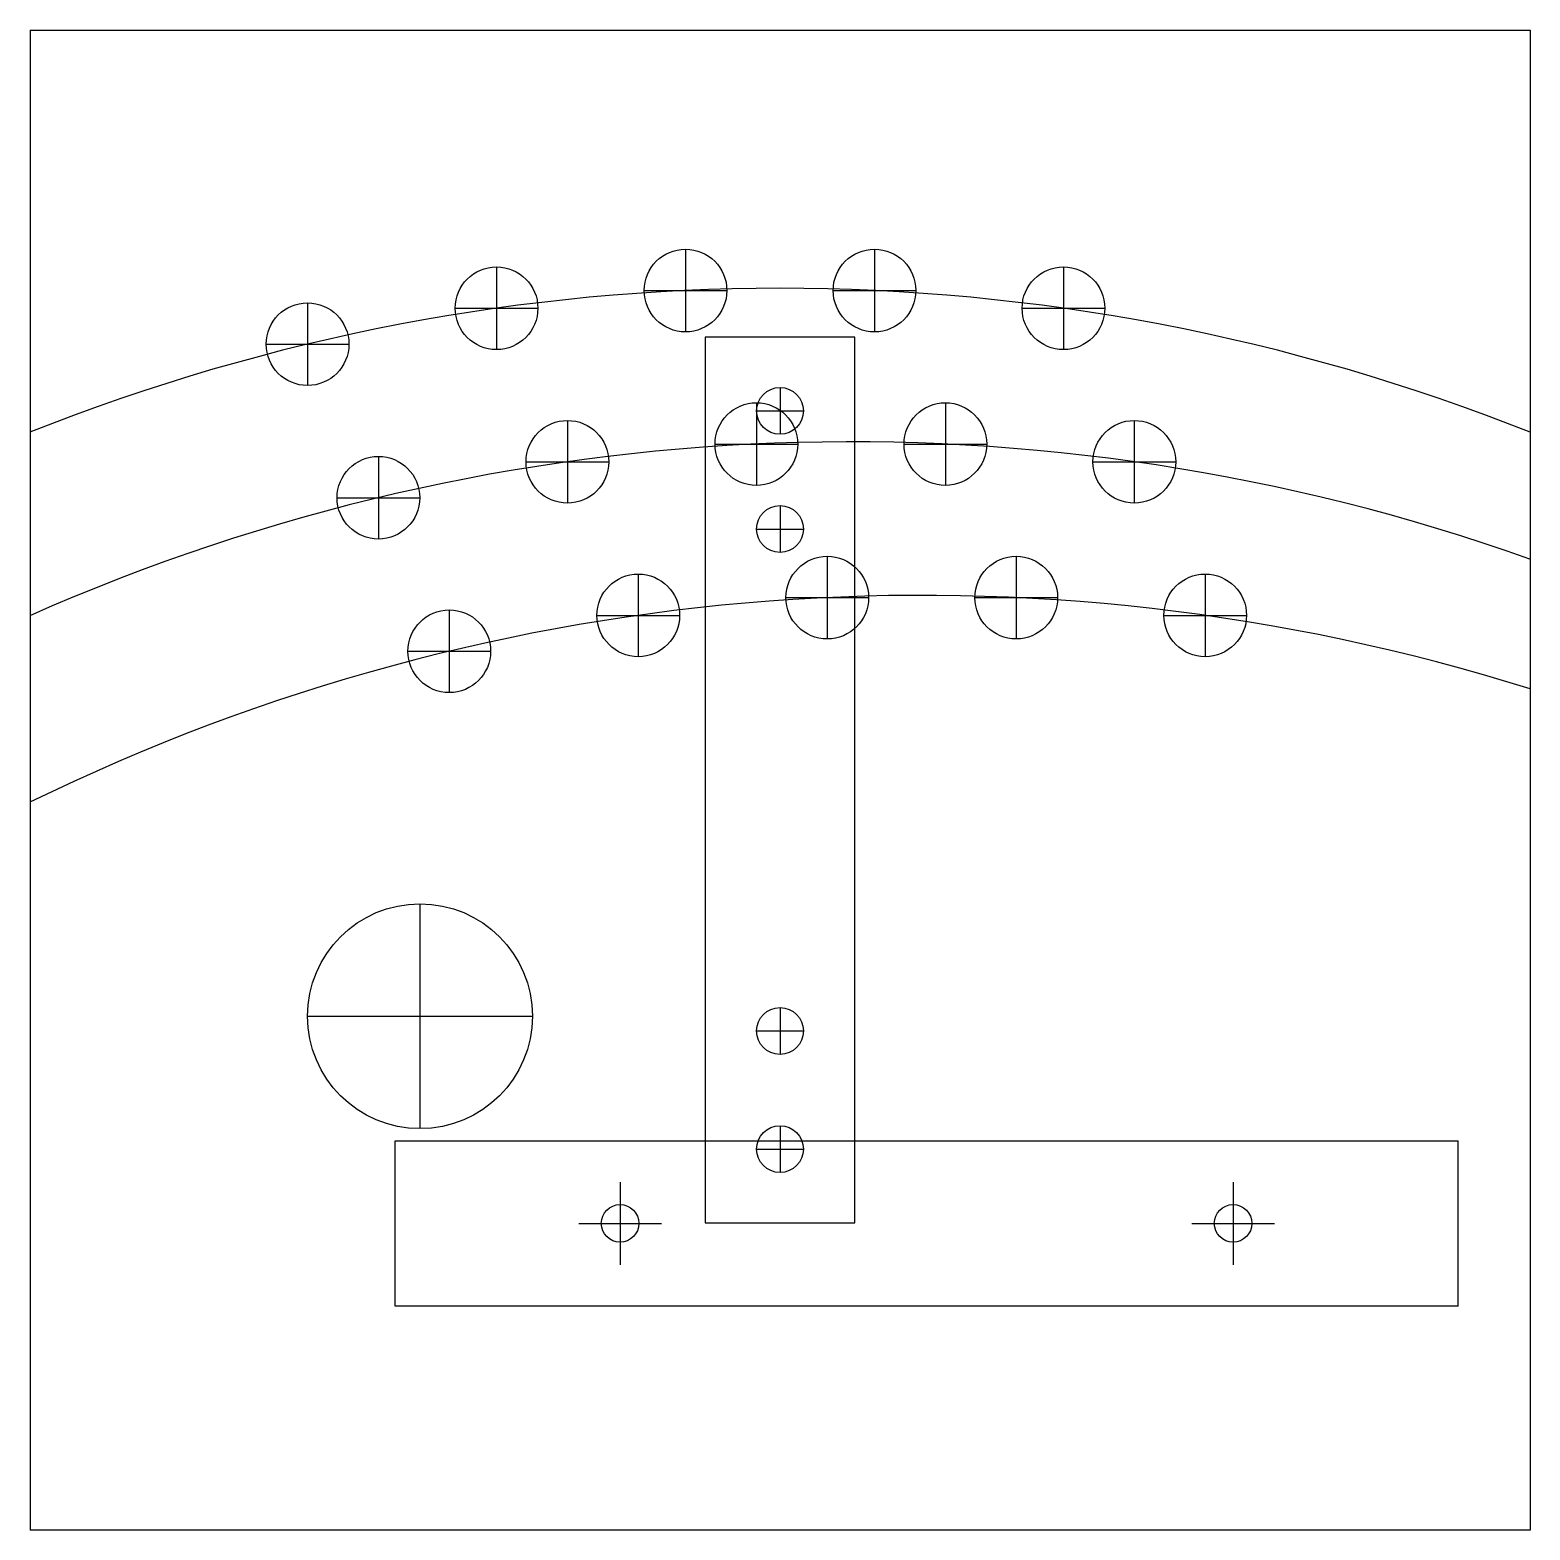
# Model space of a CAD drawing. Header units: millimetres. Extents: x -64 to 64, y -64 to 64.
import ezdxf

# ---------------------------------------------------------------- set-up
doc = ezdxf.new("R2010")
doc.units = ezdxf.units.MM
doc.layers.get('0').update_dxf_attribs({"lineweight": 25, "true_color": 0x000000})
for name, color, linetype, lineweight, true_color in [('buttons', 7, 'Continuous', 25, 0x000000), ('hand rest', 7, 'Continuous', 25, 0x000000), ('load cell', 134, 'Continuous', 25, 0x008080)]:
    doc.layers.add(name, color=color, linetype=linetype, lineweight=lineweight, true_color=true_color)

msp = doc.modelspace()

# ---------------------------------------------------------------- linework, layer by layer
for p, q in [((-63.5, 63.5), (63.5, 63.5)), ((-63.5, 63.5), (-63.5, -63.5)), ((63.5, 63.5), (63.5, -63.5)), ((-30.48, -10.48), (-30.48, -29.52)), ((-40, -20), (-20.95, -20)), ((63.5, -63.5), (-63.5, -63.5))]:
    msp.add_line(p, q)
msp.add_circle((-30.48, -20), 9.52)
at = {"layer": 'buttons'}
for p, q in [((-8, 44.94), (-8, 37.94)), ((8, 44.94), (8, 37.94)), ((-24, 43.44), (-24, 36.44)), ((24, 43.44), (24, 36.44)), ((-11.5, 41.44), (-4.5, 41.44)), ((4.5, 41.44), (11.5, 41.44)), ((-40, 40.4), (-40, 33.4)), ((-27.5, 39.94), (-20.5, 39.94)), ((20.5, 39.94), (27.5, 39.94)), ((-43.5, 36.9), (-36.5, 36.9)), ((-2, 31.94), (-2, 24.94)), ((14, 31.94), (14, 24.94)), ((-18, 30.44), (-18, 23.44)), ((30, 30.44), (30, 23.44)), ((-5.5, 28.44), (1.5, 28.44)), ((10.5, 28.44), (17.5, 28.44)), ((-34, 27.4), (-34, 20.4)), ((-21.5, 26.94), (-14.5, 26.94)), ((26.5, 26.94), (33.5, 26.94)), ((-37.5, 23.9), (-30.5, 23.9)), ((4, 18.94), (4, 11.94)), ((20, 18.94), (20, 11.94)), ((-12, 17.44), (-12, 10.44)), ((36, 17.44), (36, 10.44)), ((0.5, 15.44), (7.5, 15.44)), ((16.5, 15.44), (23.5, 15.44)), ((-28, 14.4), (-28, 7.4)), ((-15.5, 13.94), (-8.5, 13.94)), ((32.5, 13.94), (39.5, 13.94)), ((-31.5, 10.9), (-24.5, 10.9))]:
    msp.add_line(p, q, dxfattribs=at)
for centre in [(-8, 41.44), (8, 41.44), (-24, 39.94), (24, 39.94), (-40, 36.9), (-2, 28.44), (14, 28.44), (-18, 26.94), (30, 26.94), (-34, 23.9), (4, 15.44), (20, 15.44), (-12, 13.94), (36, 13.94), (-28, 10.9)]:
    msp.add_circle(centre, 3.5, dxfattribs=at)
at = {"layer": 'buttons', "color": 252, "true_color": 0xa0a0a4}
for centre, start, end in [((0, -129.82), 68.2615, 111.7385), ((6, -142.82), 70.4047, 113.9141), ((12, -155.82), 72.5196, 116.127)]:
    msp.add_arc(centre, 171.45, start, end, dxfattribs=at)
at = {"layer": 'hand rest'}
for p, q in [((-32.59, -30.54), (57.41, -30.54)), ((-32.59, -44.54), (-32.59, -30.54)), ((57.41, -44.54), (57.41, -30.54)), ((-13.54, -34.04), (-13.54, -41.04)), ((38.36, -34.04), (38.36, -41.04)), ((-17.04, -37.54), (-10.04, -37.54)), ((34.86, -37.54), (41.86, -37.54)), ((57.41, -44.54), (-32.59, -44.54))]:
    msp.add_line(p, q, dxfattribs=at)
for centre in [(-13.54, -37.54), (38.36, -37.54)]:
    msp.add_circle(centre, 1.59, dxfattribs=at)
at = {"layer": 'load cell'}
for p, q in [((6.35, 37.5), (-6.35, 37.5)), ((-6.35, 37.5), (-6.35, -37.5)), ((6.35, -37.5), (6.35, 37.5)), ((0, 33.23), (0, 29.27)), ((-1.98, 31.25), (1.98, 31.25)), ((0, 23.23), (0, 19.27)), ((-1.98, 21.25), (1.98, 21.25)), ((0, -19.27), (0, -23.23)), ((-1.98, -21.25), (1.98, -21.25)), ((0, -29.27), (0, -33.23)), ((-1.98, -31.25), (1.98, -31.25)), ((-6.35, -37.5), (6.35, -37.5))]:
    msp.add_line(p, q, dxfattribs=at)
for centre in [(0, 31.25), (0, 21.25), (0, -21.25), (0, -31.25)]:
    msp.add_circle(centre, 1.98, dxfattribs=at)

doc.saveas('drawing.dxf')
